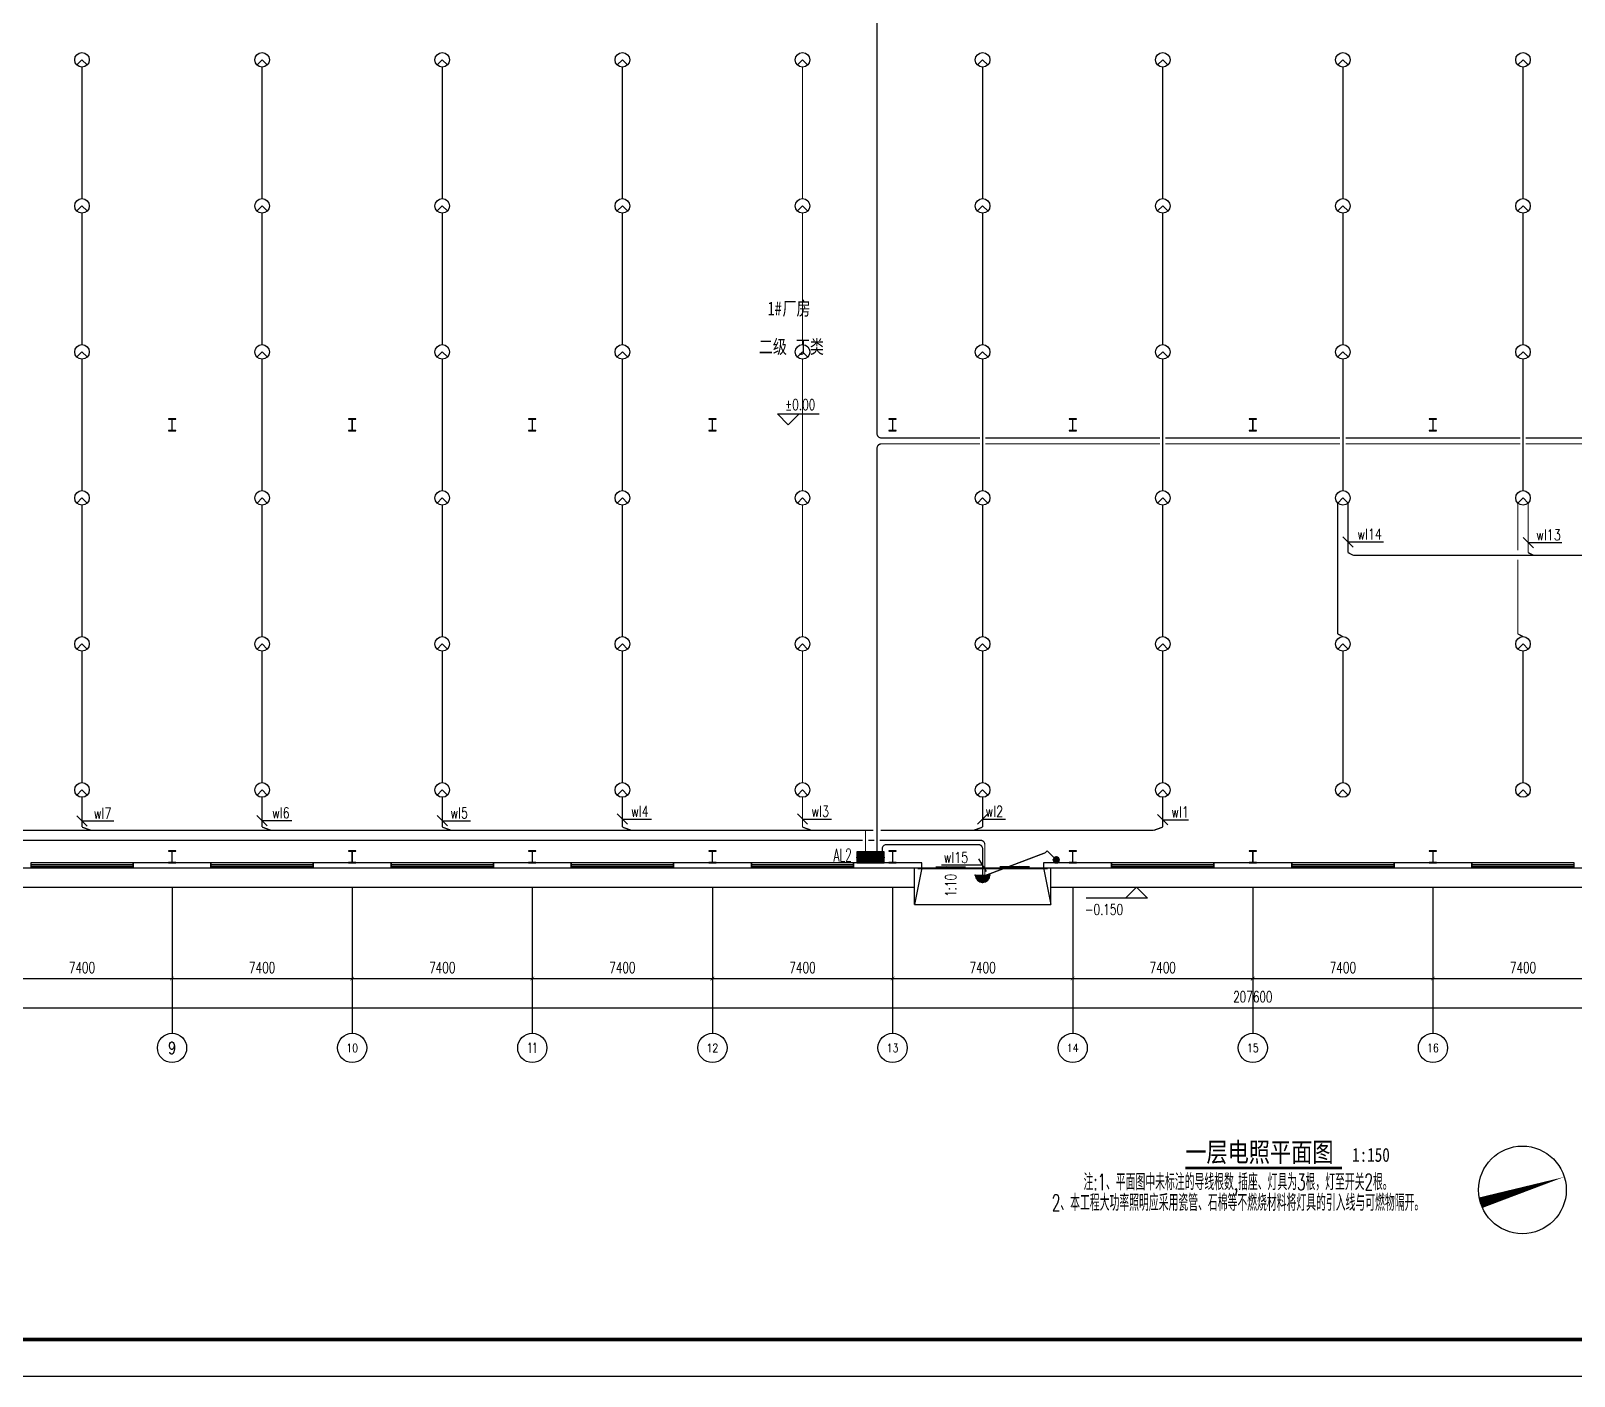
# Model space of a CAD drawing. Extents: x 1751103 to 2598738, y -609732 to 659428.
# Drawn here: x 2161248 to 2224648, y 23405 to 78683 of the extents above; entities that cross this region are included whole.
import ezdxf
from ezdxf.enums import TextEntityAlignment as Align

# ---------------------------------------------------------------- set-up
doc = ezdxf.new("R2010")
doc.units = 0
doc.header["$LTSCALE"] = 1000
doc.header["$MEASUREMENT"] = 0
doc.layers.get('0').update_dxf_attribs({"linetype": 'CONTINUOUS'})
doc.layers.get('DEFPOINTS').update_dxf_attribs({"linetype": 'CONTINUOUS'})
for name, color, linetype in [('AXIS', 3, 'CONTINUOUS'), ('AXIS_TEXT', 7, 'CONTINUOUS'), ('COLUMN', 99, 'CONTINUOUS'), ('DIM-照明', 4, 'CONTINUOUS'), ('DIM_ELEV', 3, 'CONTINUOUS'), ('DIM_SYMB', 3, 'CONTINUOUS'), ('EQUIP-照明', 3, 'CONTINUOUS'), ('EQUIP-箱柜', 3, 'CONTINUOUS'), ('GROUND', 2, 'CONTINUOUS'), ('PUB_TEXT', 7, 'CONTINUOUS'), ('PUB_TITLE', 4, 'CONTINUOUS'), ('STAIR', 2, 'CONTINUOUS'), ('TEL_SYMB', 3, 'CONTINUOUS'), ('TEL_TEXT', 7, 'CONTINUOUS'), ('WALL', 9, 'CONTINUOUS'), ('WINDOW', 99, 'CONTINUOUS'), ('WIRE-照明', 1, 'CONTINUOUS')]:
    doc.layers.add(name, color=color, linetype=linetype)
doc.styles.add('_TCH_AXIS', font='COMPLEX', dxfattribs={"bigfont": 'GBCBIG'})
doc.styles.add('_TCH_DIM', font='SIMPLEX', dxfattribs={"bigfont": 'GBCBIG'})
doc.styles.add('_TCH_LABEL', font='COMPLEX', dxfattribs={"bigfont": 'GBCBIG'})
doc.styles.add('_TEL_DIM', font='SIMPLEX', dxfattribs={"width": 0.8, "height": 3.5, "bigfont": 'HZTXT'})
doc.styles.add('COMPLEX', font='COMPLEX')
doc.styles.add('DIM_FONT', font='SIMPLEX', dxfattribs={"width": 0.7, "bigfont": 'GBCBIG'})
doc.styles.get("Standard").update_dxf_attribs({"font": 'gbenor.shx', "bigfont": 'gbcbig.shx'})
doc.styles.add('STY53', font='COMPLEX', dxfattribs={"width": 0.6, "bigfont": 'HZTXT'})
doc.styles.add('图签黑体', font='simhei.ttf', dxfattribs={"width": 0.75})
doc.styles.add('新宋体', font='', dxfattribs={"width": 0.8})
doc.styles.get('新宋体').set_extended_font_data('NSimSun')
doc.dimstyles.new('DIMN150', dxfattribs={"dimscale": 1.5, "dimtxt": 300, "dimasz": 100, "dimexe": 250, "dimexo": 300, "dimgap": 150, "dimtad": 1, "dimdec": 0, "dimzin": 0, "dimtxsty": 'DIM_FONT', "dimblk": 'ARCHTICK', "dimcen": 0.09, "dimclrt": 7, "dimazin": 3, "dimtfac": 1, "dimtdec": 0, "dimtix": 1, "dimtmove": 0, "dimatfit": 3, "dimtolj": 1, "dimtzin": 0})

# ---------------------------------------------------------------- blocks, each defined once
blk = doc.blocks.new('$WINLIB2D$00000001')
for p, q in [((-0.5, 0.5), (0.5, 0.5)), ((-0.5, 0.5), (-0.5, -0.5)), ((0.5, -0.5), (0.5, 0.5)), ((0.5, 0.167), (-0.5, 0.167)), ((0.5, -0.167), (-0.5, -0.167)), ((-0.5, -0.5), (0.5, -0.5))]:
    blk.add_line(p, q)
blk = doc.blocks.new('$DORLIB2D$00000130')
at = {"color": 0, "linetype": 'CONTINUOUS'}
for p, q in [((-0.533, 0.66), (-0.533, 0.513)), ((0, 0.66), (-0.533, 0.66)), ((0, 0.513), (0, 0.66)), ((0.533, 0.66), (0, 0.66)), ((0.533, 0.66), (0.533, 0.513)), ((0, 0.513), (-0.533, 0.513)), ((0.533, 0.513), (0, 0.513)), ((-0.385, 0.269), (-0.14, 0.269)), ((-0.385, 0.269), (-0.3, 0.214)), ((-0.3, 0.214), (-0.3, 0.269)), ((0.385, 0.269), (0.14, 0.269)), ((0.3, 0.214), (0.3, 0.269)), ((0.385, 0.269), (0.3, 0.214))]:
    blk.add_line(p, q, dxfattribs=at)
blk = doc.blocks.new('_AXISO')
blk.add_circle((0, 0), 0.5)
at = {"layer": 'AXIS_TEXT', "style": 'COMPLEX', "width": 1.041667}
blk.add_attdef('A', text='', height=0.56, dxfattribs=at).set_placement((-0.25, -0.28), (0.25, -0.28), align=Align.FIT)
blk = doc.blocks.new('_ARCHTICK')
at = {"color": 0, "linetype": 'BYBLOCK', "const_width": 0.15}
blk.add_lwpolyline([(-0.5, -0.5), (0.5, 0.5)], dxfattribs=at)
blk = doc.blocks.new('*D46')
at = {"layer": 'AXIS', "color": 0}
for p, q in [((2107648, 43042), (2107648, 38167)), ((2315248, 43042), (2315248, 38167)), ((2107648, 38542), (2315248, 38542))]:
    blk.add_line(p, q, dxfattribs=at)
at = {"layer": 'DEFPOINTS', "color": 0}
for p in [(2107648, 43492), (2315248, 43492), (2315248, 38542)]:
    blk.add_point(p, dxfattribs=at)
at = {"layer": 'AXIS', "color": 0, "xscale": 150, "yscale": 150, "zscale": 150, "rotation": 180}
blk.add_blockref('_ARCHTICK', (2107648, 38542), dxfattribs=at)
at = {"layer": 'AXIS', "color": 0, "xscale": 150, "yscale": 150, "zscale": 150}
blk.add_blockref('_ARCHTICK', (2315248, 38542), dxfattribs=at)
at = {"layer": 'AXIS', "color": 7, "insert": (2211448, 38992), "char_height": 450, "attachment_point": 5, "style": 'DIM_FONT'}
blk.add_mtext('\\A1;207600', dxfattribs=at)
blk = doc.blocks.new('*D55')
at = {"layer": 'AXIS', "color": 0}
for p, q in [((2159648, 43042), (2159648, 39367)), ((2167048, 43042), (2167048, 39367)), ((2159648, 39742), (2167048, 39742))]:
    blk.add_line(p, q, dxfattribs=at)
at = {"layer": 'DEFPOINTS', "color": 0}
for p in [(2159648, 43492), (2167048, 43492), (2167048, 39742)]:
    blk.add_point(p, dxfattribs=at)
at = {"layer": 'AXIS', "color": 0, "xscale": 150, "yscale": 150, "zscale": 150, "rotation": 180}
blk.add_blockref('_ARCHTICK', (2159648, 39742), dxfattribs=at)
at = {"layer": 'AXIS', "color": 0, "xscale": 150, "yscale": 150, "zscale": 150}
blk.add_blockref('_ARCHTICK', (2167048, 39742), dxfattribs=at)
at = {"layer": 'AXIS', "color": 7, "insert": (2163348, 40192), "char_height": 450, "attachment_point": 5, "style": 'DIM_FONT'}
blk.add_mtext('\\A1;7400', dxfattribs=at)
blk = doc.blocks.new('*D56')
at = {"layer": 'AXIS', "color": 0}
for p, q in [((2167048, 43042), (2167048, 39367)), ((2174448, 43042), (2174448, 39367)), ((2167048, 39742), (2174448, 39742))]:
    blk.add_line(p, q, dxfattribs=at)
at = {"layer": 'DEFPOINTS', "color": 0}
for p in [(2167048, 43492), (2174448, 43492), (2174448, 39742)]:
    blk.add_point(p, dxfattribs=at)
at = {"layer": 'AXIS', "color": 0, "xscale": 150, "yscale": 150, "zscale": 150, "rotation": 180}
blk.add_blockref('_ARCHTICK', (2167048, 39742), dxfattribs=at)
at = {"layer": 'AXIS', "color": 0, "xscale": 150, "yscale": 150, "zscale": 150}
blk.add_blockref('_ARCHTICK', (2174448, 39742), dxfattribs=at)
at = {"layer": 'AXIS', "color": 7, "insert": (2170748, 40192), "char_height": 450, "attachment_point": 5, "style": 'DIM_FONT'}
blk.add_mtext('\\A1;7400', dxfattribs=at)
blk = doc.blocks.new('*D57')
at = {"layer": 'AXIS', "color": 0}
for p, q in [((2174448, 43042), (2174448, 39367)), ((2181848, 43042), (2181848, 39367)), ((2174448, 39742), (2181848, 39742))]:
    blk.add_line(p, q, dxfattribs=at)
at = {"layer": 'DEFPOINTS', "color": 0}
for p in [(2174448, 43492), (2181848, 43492), (2181848, 39742)]:
    blk.add_point(p, dxfattribs=at)
at = {"layer": 'AXIS', "color": 0, "xscale": 150, "yscale": 150, "zscale": 150, "rotation": 180}
blk.add_blockref('_ARCHTICK', (2174448, 39742), dxfattribs=at)
at = {"layer": 'AXIS', "color": 0, "xscale": 150, "yscale": 150, "zscale": 150}
blk.add_blockref('_ARCHTICK', (2181848, 39742), dxfattribs=at)
at = {"layer": 'AXIS', "color": 7, "insert": (2178148, 40192), "char_height": 450, "attachment_point": 5, "style": 'DIM_FONT'}
blk.add_mtext('\\A1;7400', dxfattribs=at)
blk = doc.blocks.new('*D58')
at = {"layer": 'AXIS', "color": 0}
for p, q in [((2181848, 43042), (2181848, 39367)), ((2189248, 43042), (2189248, 39367)), ((2181848, 39742), (2189248, 39742))]:
    blk.add_line(p, q, dxfattribs=at)
at = {"layer": 'DEFPOINTS', "color": 0}
for p in [(2181848, 43492), (2189248, 43492), (2189248, 39742)]:
    blk.add_point(p, dxfattribs=at)
at = {"layer": 'AXIS', "color": 0, "xscale": 150, "yscale": 150, "zscale": 150, "rotation": 180}
blk.add_blockref('_ARCHTICK', (2181848, 39742), dxfattribs=at)
at = {"layer": 'AXIS', "color": 0, "xscale": 150, "yscale": 150, "zscale": 150}
blk.add_blockref('_ARCHTICK', (2189248, 39742), dxfattribs=at)
at = {"layer": 'AXIS', "color": 7, "insert": (2185548, 40192), "char_height": 450, "attachment_point": 5, "style": 'DIM_FONT'}
blk.add_mtext('\\A1;7400', dxfattribs=at)
blk = doc.blocks.new('*D59')
at = {"layer": 'AXIS', "color": 0}
for p, q in [((2189248, 43042), (2189248, 39367)), ((2196648, 43042), (2196648, 39367)), ((2189248, 39742), (2196648, 39742))]:
    blk.add_line(p, q, dxfattribs=at)
at = {"layer": 'DEFPOINTS', "color": 0}
for p in [(2189248, 43492), (2196648, 43492), (2196648, 39742)]:
    blk.add_point(p, dxfattribs=at)
at = {"layer": 'AXIS', "color": 0, "xscale": 150, "yscale": 150, "zscale": 150, "rotation": 180}
blk.add_blockref('_ARCHTICK', (2189248, 39742), dxfattribs=at)
at = {"layer": 'AXIS', "color": 0, "xscale": 150, "yscale": 150, "zscale": 150}
blk.add_blockref('_ARCHTICK', (2196648, 39742), dxfattribs=at)
at = {"layer": 'AXIS', "color": 7, "insert": (2192948, 40192), "char_height": 450, "attachment_point": 5, "style": 'DIM_FONT'}
blk.add_mtext('\\A1;7400', dxfattribs=at)
blk = doc.blocks.new('*D60')
at = {"layer": 'AXIS', "color": 0}
for p, q in [((2196648, 43042), (2196648, 39367)), ((2204048, 43042), (2204048, 39367)), ((2196648, 39742), (2204048, 39742))]:
    blk.add_line(p, q, dxfattribs=at)
at = {"layer": 'DEFPOINTS', "color": 0}
for p in [(2196648, 43492), (2204048, 43492), (2204048, 39742)]:
    blk.add_point(p, dxfattribs=at)
at = {"layer": 'AXIS', "color": 0, "xscale": 150, "yscale": 150, "zscale": 150, "rotation": 180}
blk.add_blockref('_ARCHTICK', (2196648, 39742), dxfattribs=at)
at = {"layer": 'AXIS', "color": 0, "xscale": 150, "yscale": 150, "zscale": 150}
blk.add_blockref('_ARCHTICK', (2204048, 39742), dxfattribs=at)
at = {"layer": 'AXIS', "color": 7, "insert": (2200348, 40192), "char_height": 450, "attachment_point": 5, "style": 'DIM_FONT'}
blk.add_mtext('\\A1;7400', dxfattribs=at)
blk = doc.blocks.new('*D61')
at = {"layer": 'AXIS', "color": 0}
for p, q in [((2204048, 43042), (2204048, 39367)), ((2211448, 43042), (2211448, 39367)), ((2204048, 39742), (2211448, 39742))]:
    blk.add_line(p, q, dxfattribs=at)
at = {"layer": 'DEFPOINTS', "color": 0}
for p in [(2204048, 43492), (2211448, 43492), (2211448, 39742)]:
    blk.add_point(p, dxfattribs=at)
at = {"layer": 'AXIS', "color": 0, "xscale": 150, "yscale": 150, "zscale": 150, "rotation": 180}
blk.add_blockref('_ARCHTICK', (2204048, 39742), dxfattribs=at)
at = {"layer": 'AXIS', "color": 0, "xscale": 150, "yscale": 150, "zscale": 150}
blk.add_blockref('_ARCHTICK', (2211448, 39742), dxfattribs=at)
at = {"layer": 'AXIS', "color": 7, "insert": (2207748, 40192), "char_height": 450, "attachment_point": 5, "style": 'DIM_FONT'}
blk.add_mtext('\\A1;7400', dxfattribs=at)
blk = doc.blocks.new('*D62')
at = {"layer": 'AXIS', "color": 0}
for p, q in [((2211448, 43042), (2211448, 39367)), ((2218848, 43042), (2218848, 39367)), ((2211448, 39742), (2218848, 39742))]:
    blk.add_line(p, q, dxfattribs=at)
at = {"layer": 'DEFPOINTS', "color": 0}
for p in [(2211448, 43492), (2218848, 43492), (2218848, 39742)]:
    blk.add_point(p, dxfattribs=at)
at = {"layer": 'AXIS', "color": 0, "xscale": 150, "yscale": 150, "zscale": 150, "rotation": 180}
blk.add_blockref('_ARCHTICK', (2211448, 39742), dxfattribs=at)
at = {"layer": 'AXIS', "color": 0, "xscale": 150, "yscale": 150, "zscale": 150}
blk.add_blockref('_ARCHTICK', (2218848, 39742), dxfattribs=at)
at = {"layer": 'AXIS', "color": 7, "insert": (2215148, 40192), "char_height": 450, "attachment_point": 5, "style": 'DIM_FONT'}
blk.add_mtext('\\A1;7400', dxfattribs=at)
blk = doc.blocks.new('*D63')
at = {"layer": 'AXIS', "color": 0}
for p, q in [((2218848, 43042), (2218848, 39367)), ((2226248, 43042), (2226248, 39367)), ((2218848, 39742), (2226248, 39742))]:
    blk.add_line(p, q, dxfattribs=at)
at = {"layer": 'DEFPOINTS', "color": 0}
for p in [(2218848, 43492), (2226248, 43492), (2226248, 39742)]:
    blk.add_point(p, dxfattribs=at)
at = {"layer": 'AXIS', "color": 0, "xscale": 150, "yscale": 150, "zscale": 150, "rotation": 180}
blk.add_blockref('_ARCHTICK', (2218848, 39742), dxfattribs=at)
at = {"layer": 'AXIS', "color": 0, "xscale": 150, "yscale": 150, "zscale": 150}
blk.add_blockref('_ARCHTICK', (2226248, 39742), dxfattribs=at)
at = {"layer": 'AXIS', "color": 7, "insert": (2222548, 40192), "char_height": 450, "attachment_point": 5, "style": 'DIM_FONT'}
blk.add_mtext('\\A1;7400', dxfattribs=at)
blk = doc.blocks.new('$EQUIP$00001176')
for q in [(-0.35, -0.35), (0.35, -0.35)]:
    blk.add_line((0, 0), q)
blk.add_circle((0, 0), 0.5)
at = {"style": '_TCH_LABEL', "flags": 9}
blk.add_attdef('A', (0, 0), '', height=0.00002, dxfattribs=at)
blk = doc.blocks.new('*X22')
at = {"color": 0}
for p, q in [((-250, 33), (-83, 200)), ((-250, 68), (-118, 200)), ((-250, 104), (-154, 200)), ((-250, 139), (-189, 200)), ((-250, 174), (-224, 200)), ((-247, 0), (-47, 200)), ((-212, 0), (-12, 200)), ((-177, 0), (23, 200)), ((-141, 0), (59, 200)), ((-106, 0), (94, 200)), ((-71, 0), (129, 200)), ((-35, 0), (165, 200)), ((0, 0), (200, 200)), ((35, 0), (235, 200)), ((71, 0), (250, 179)), ((106, 0), (250, 144)), ((141, 0), (250, 109)), ((177, 0), (250, 73)), ((212, 0), (250, 38)), ((247, 0), (250, 3))]:
    blk.add_line(p, q, dxfattribs=at)
blk = doc.blocks.new('$EQUIP$00001421')
for p, q in [((0.75, 0.6), (-0.75, 0.6)), ((-0.75, 0.6), (-0.75, 0)), ((-0.75, 0), (0.75, 0)), ((0.75, 0), (0.75, 0.6))]:
    blk.add_line(p, q)
at = {"const_width": 0.6}
blk.add_lwpolyline([(-0.75, 0.3), (0.75, 0.3)], dxfattribs=at)
for p in [(-0.75, 0.3), (0, 0.6), (0, 0), (0.75, 0.3)]:
    blk.add_point(p)
at = {"xscale": 0.00300000000061118, "yscale": 0.00300000000061118, "zscale": 0.003}
blk.add_blockref('*X22', (0, 0), dxfattribs=at)
at = {"style": '_TCH_LABEL', "flags": 9}
blk.add_attdef('A', (0, 0), '', height=0.00002, dxfattribs=at)
blk = doc.blocks.new('$EQUIP$00001168')
blk.add_line((-0.5, 0), (0.5, 0))
blk.add_arc((0, 0), 0.5, 180, 0)
for p in [(-0.5, 0), (0, 0), (0.5, 0), (0, -0.5)]:
    blk.add_point(p)
for points in [[(0.43, -0.25), (-0.43, -0.25), (0.5, 0), (-0.5, 0)], [(0.25, -0.43), (-0.25, -0.43), (0.43, -0.25), (-0.43, -0.25)], [(0, -0.5), (0, -0.5), (0.25, -0.43), (-0.25, -0.43)]]:
    blk.add_solid(points)
at = {"flags": 9}
blk.add_attdef('A', (0, 0), '', height=0.00002, dxfattribs=at)
blk = doc.blocks.new('$EQUIP$00001962')
for p, q in [((0.15, 0.36), (0.63, 0.83)), ((0.63, 0.83), (0.77, 0.69))]:
    blk.add_line(p, q)
blk.add_circle((0, 0.21), 0.208)
for p in [(-0.21, 0.21), (0, 0.42), (0, 0), (0.21, 0.21)]:
    blk.add_point(p)
for points in [[(-0.18, 0.31), (0.18, 0.31), (-0.21, 0.21), (0.21, 0.21)], [(-0.18, 0.1), (0.18, 0.1), (-0.21, 0.21), (0.21, 0.21)], [(-0.1, 0.39), (0.1, 0.39), (-0.18, 0.31), (0.18, 0.31)], [(-0.1, 0.03), (0.1, 0.03), (-0.18, 0.1), (0.18, 0.1)], [(0, 0.42), (0, 0.42), (-0.1, 0.39), (0.1, 0.39)], [(0, 0), (0, 0), (-0.1, 0.03), (0.1, 0.03)]]:
    blk.add_solid(points)
blk = doc.blocks.new('W2')
at = {"layer": 'AXIS', "color": 8}
for p, q in [((2167047.9, 43491.5), (2167047.9, 37491.5)), ((2174447.9, 43491.5), (2174447.9, 37491.5)), ((2181847.9, 43491.5), (2181847.9, 37491.5)), ((2189247.9, 43491.5), (2189247.9, 37491.5)), ((2196647.9, 43491.5), (2196647.9, 37491.5)), ((2204047.9, 43491.5), (2204047.9, 37491.5)), ((2211447.9, 43491.5), (2211447.9, 37491.5)), ((2218847.9, 43491.5), (2218847.9, 37491.5))]:
    blk.add_line(p, q, dxfattribs=at)
at = {"layer": 'COLUMN', "color": 8}
for p, q in [((2167197.9, 62741.5), (2166897.9, 62741.5)), ((2166897.9, 62741.5), (2166897.9, 62723.5)), ((2166897.9, 62723.5), (2167037.9, 62723.5)), ((2167037.9, 62259.5), (2166897.9, 62259.5)), ((2166897.9, 62259.5), (2166897.9, 62241.5)), ((2166897.9, 62241.5), (2167197.9, 62241.5)), ((2167037.9, 62723.5), (2167042.9, 62718.5)), ((2167042.9, 62264.5), (2167037.9, 62259.5)), ((2167042.9, 62718.5), (2167042.9, 62264.5)), ((2167052.9, 62718.5), (2167057.9, 62723.5)), ((2167052.9, 62264.5), (2167052.9, 62718.5)), ((2167057.9, 62259.5), (2167052.9, 62264.5)), ((2167057.9, 62723.5), (2167197.9, 62723.5)), ((2167197.9, 62259.5), (2167057.9, 62259.5)), ((2167197.9, 62723.5), (2167197.9, 62741.5)), ((2167197.9, 62241.5), (2167197.9, 62259.5)), ((2174597.9, 62741.5), (2174297.9, 62741.5)), ((2174297.9, 62741.5), (2174297.9, 62723.5)), ((2174297.9, 62723.5), (2174437.9, 62723.5)), ((2174437.9, 62259.5), (2174297.9, 62259.5)), ((2174297.9, 62259.5), (2174297.9, 62241.5)), ((2174297.9, 62241.5), (2174597.9, 62241.5)), ((2174437.9, 62723.5), (2174442.9, 62718.5)), ((2174442.9, 62264.5), (2174437.9, 62259.5)), ((2174442.9, 62718.5), (2174442.9, 62264.5)), ((2174452.9, 62718.5), (2174457.9, 62723.5)), ((2174452.9, 62264.5), (2174452.9, 62718.5)), ((2174457.9, 62259.5), (2174452.9, 62264.5)), ((2174457.9, 62723.5), (2174597.9, 62723.5)), ((2174597.9, 62259.5), (2174457.9, 62259.5)), ((2174597.9, 62723.5), (2174597.9, 62741.5)), ((2174597.9, 62241.5), (2174597.9, 62259.5)), ((2181997.9, 62741.5), (2181697.9, 62741.5)), ((2181697.9, 62741.5), (2181697.9, 62723.5)), ((2181697.9, 62723.5), (2181837.9, 62723.5)), ((2181837.9, 62259.5), (2181697.9, 62259.5)), ((2181697.9, 62259.5), (2181697.9, 62241.5)), ((2181697.9, 62241.5), (2181997.9, 62241.5)), ((2181837.9, 62723.5), (2181842.9, 62718.5)), ((2181842.9, 62264.5), (2181837.9, 62259.5)), ((2181842.9, 62718.5), (2181842.9, 62264.5)), ((2181852.9, 62718.5), (2181857.9, 62723.5)), ((2181852.9, 62264.5), (2181852.9, 62718.5)), ((2181857.9, 62259.5), (2181852.9, 62264.5)), ((2181857.9, 62723.5), (2181997.9, 62723.5)), ((2181997.9, 62259.5), (2181857.9, 62259.5)), ((2181997.9, 62723.5), (2181997.9, 62741.5)), ((2181997.9, 62241.5), (2181997.9, 62259.5)), ((2189397.9, 62741.5), (2189097.9, 62741.5)), ((2189097.9, 62741.5), (2189097.9, 62723.5)), ((2189097.9, 62723.5), (2189237.9, 62723.5)), ((2189237.9, 62259.5), (2189097.9, 62259.5)), ((2189097.9, 62259.5), (2189097.9, 62241.5)), ((2189097.9, 62241.5), (2189397.9, 62241.5)), ((2189237.9, 62723.5), (2189242.9, 62718.5)), ((2189242.9, 62264.5), (2189237.9, 62259.5)), ((2189242.9, 62718.5), (2189242.9, 62264.5)), ((2189252.9, 62718.5), (2189257.9, 62723.5)), ((2189252.9, 62264.5), (2189252.9, 62718.5)), ((2189257.9, 62259.5), (2189252.9, 62264.5)), ((2189257.9, 62723.5), (2189397.9, 62723.5)), ((2189397.9, 62259.5), (2189257.9, 62259.5)), ((2189397.9, 62723.5), (2189397.9, 62741.5)), ((2189397.9, 62241.5), (2189397.9, 62259.5)), ((2196797.9, 62741.5), (2196497.9, 62741.5)), ((2196497.9, 62741.5), (2196497.9, 62723.5)), ((2196497.9, 62723.5), (2196637.9, 62723.5)), ((2196637.9, 62259.5), (2196497.9, 62259.5)), ((2196497.9, 62259.5), (2196497.9, 62241.5)), ((2196497.9, 62241.5), (2196797.9, 62241.5)), ((2196637.9, 62723.5), (2196642.9, 62718.5)), ((2196642.9, 62264.5), (2196637.9, 62259.5)), ((2196642.9, 62718.5), (2196642.9, 62264.5)), ((2196652.9, 62718.5), (2196657.9, 62723.5)), ((2196652.9, 62264.5), (2196652.9, 62718.5)), ((2196657.9, 62259.5), (2196652.9, 62264.5)), ((2196657.9, 62723.5), (2196797.9, 62723.5)), ((2196797.9, 62259.5), (2196657.9, 62259.5)), ((2196797.9, 62723.5), (2196797.9, 62741.5)), ((2196797.9, 62241.5), (2196797.9, 62259.5)), ((2204197.9, 62741.5), (2203897.9, 62741.5)), ((2203897.9, 62741.5), (2203897.9, 62723.5)), ((2203897.9, 62723.5), (2204037.9, 62723.5)), ((2204037.9, 62259.5), (2203897.9, 62259.5)), ((2203897.9, 62259.5), (2203897.9, 62241.5)), ((2203897.9, 62241.5), (2204197.9, 62241.5)), ((2204037.9, 62723.5), (2204042.9, 62718.5)), ((2204042.9, 62264.5), (2204037.9, 62259.5)), ((2204042.9, 62718.5), (2204042.9, 62264.5)), ((2204052.9, 62718.5), (2204057.9, 62723.5)), ((2204052.9, 62264.5), (2204052.9, 62718.5)), ((2204057.9, 62259.5), (2204052.9, 62264.5)), ((2204057.9, 62723.5), (2204197.9, 62723.5)), ((2204197.9, 62259.5), (2204057.9, 62259.5)), ((2204197.9, 62723.5), (2204197.9, 62741.5)), ((2204197.9, 62241.5), (2204197.9, 62259.5)), ((2211597.9, 62741.5), (2211297.9, 62741.5)), ((2211297.9, 62741.5), (2211297.9, 62723.5)), ((2211297.9, 62723.5), (2211437.9, 62723.5)), ((2211437.9, 62259.5), (2211297.9, 62259.5)), ((2211297.9, 62259.5), (2211297.9, 62241.5)), ((2211297.9, 62241.5), (2211597.9, 62241.5)), ((2211437.9, 62723.5), (2211442.9, 62718.5)), ((2211442.9, 62264.5), (2211437.9, 62259.5)), ((2211442.9, 62718.5), (2211442.9, 62264.5)), ((2211452.9, 62718.5), (2211457.9, 62723.5)), ((2211452.9, 62264.5), (2211452.9, 62718.5)), ((2211457.9, 62259.5), (2211452.9, 62264.5)), ((2211457.9, 62723.5), (2211597.9, 62723.5)), ((2211597.9, 62259.5), (2211457.9, 62259.5)), ((2211597.9, 62723.5), (2211597.9, 62741.5)), ((2211597.9, 62241.5), (2211597.9, 62259.5)), ((2218997.9, 62741.5), (2218697.9, 62741.5)), ((2218697.9, 62741.5), (2218697.9, 62723.5)), ((2218697.9, 62723.5), (2218837.9, 62723.5)), ((2218837.9, 62259.5), (2218697.9, 62259.5)), ((2218697.9, 62259.5), (2218697.9, 62241.5)), ((2218697.9, 62241.5), (2218997.9, 62241.5)), ((2218837.9, 62723.5), (2218842.9, 62718.5)), ((2218842.9, 62264.5), (2218837.9, 62259.5)), ((2218842.9, 62718.5), (2218842.9, 62264.5)), ((2218852.9, 62718.5), (2218857.9, 62723.5)), ((2218852.9, 62264.5), (2218852.9, 62718.5)), ((2218857.9, 62259.5), (2218852.9, 62264.5)), ((2218857.9, 62723.5), (2218997.9, 62723.5)), ((2218997.9, 62259.5), (2218857.9, 62259.5)), ((2218997.9, 62723.5), (2218997.9, 62741.5)), ((2218997.9, 62241.5), (2218997.9, 62259.5)), ((2167197.9, 44991.5), (2166897.9, 44991.5)), ((2166897.9, 44991.5), (2166897.9, 44973.5)), ((2166897.9, 44973.5), (2167037.9, 44973.5)), ((2167037.9, 44509.5), (2166897.9, 44509.5)), ((2166897.9, 44509.5), (2166897.9, 44491.5)), ((2166897.9, 44491.5), (2167197.9, 44491.5)), ((2167037.9, 44973.5), (2167042.9, 44968.5)), ((2167042.9, 44514.5), (2167037.9, 44509.5)), ((2167042.9, 44968.5), (2167042.9, 44514.5)), ((2167052.9, 44968.5), (2167057.9, 44973.5)), ((2167052.9, 44514.5), (2167052.9, 44968.5)), ((2167057.9, 44509.5), (2167052.9, 44514.5)), ((2167057.9, 44973.5), (2167197.9, 44973.5)), ((2167197.9, 44509.5), (2167057.9, 44509.5)), ((2167197.9, 44973.5), (2167197.9, 44991.5)), ((2167197.9, 44491.5), (2167197.9, 44509.5)), ((2174597.9, 44991.5), (2174297.9, 44991.5)), ((2174297.9, 44991.5), (2174297.9, 44973.5)), ((2174297.9, 44973.5), (2174437.9, 44973.5)), ((2174437.9, 44509.5), (2174297.9, 44509.5)), ((2174297.9, 44509.5), (2174297.9, 44491.5)), ((2174297.9, 44491.5), (2174597.9, 44491.5)), ((2174437.9, 44973.5), (2174442.9, 44968.5)), ((2174442.9, 44514.5), (2174437.9, 44509.5)), ((2174442.9, 44968.5), (2174442.9, 44514.5)), ((2174452.9, 44968.5), (2174457.9, 44973.5)), ((2174452.9, 44514.5), (2174452.9, 44968.5)), ((2174457.9, 44509.5), (2174452.9, 44514.5)), ((2174457.9, 44973.5), (2174597.9, 44973.5)), ((2174597.9, 44509.5), (2174457.9, 44509.5)), ((2174597.9, 44973.5), (2174597.9, 44991.5)), ((2174597.9, 44491.5), (2174597.9, 44509.5)), ((2181997.9, 44991.5), (2181697.9, 44991.5)), ((2181697.9, 44991.5), (2181697.9, 44973.5)), ((2181697.9, 44973.5), (2181837.9, 44973.5)), ((2181837.9, 44509.5), (2181697.9, 44509.5)), ((2181697.9, 44509.5), (2181697.9, 44491.5)), ((2181697.9, 44491.5), (2181997.9, 44491.5)), ((2181837.9, 44973.5), (2181842.9, 44968.5)), ((2181842.9, 44514.5), (2181837.9, 44509.5)), ((2181842.9, 44968.5), (2181842.9, 44514.5)), ((2181852.9, 44968.5), (2181857.9, 44973.5)), ((2181852.9, 44514.5), (2181852.9, 44968.5)), ((2181857.9, 44509.5), (2181852.9, 44514.5)), ((2181857.9, 44973.5), (2181997.9, 44973.5)), ((2181997.9, 44509.5), (2181857.9, 44509.5)), ((2181997.9, 44973.5), (2181997.9, 44991.5)), ((2181997.9, 44491.5), (2181997.9, 44509.5)), ((2189397.9, 44991.5), (2189097.9, 44991.5)), ((2189097.9, 44991.5), (2189097.9, 44973.5)), ((2189097.9, 44973.5), (2189237.9, 44973.5)), ((2189237.9, 44509.5), (2189097.9, 44509.5)), ((2189097.9, 44509.5), (2189097.9, 44491.5)), ((2189097.9, 44491.5), (2189397.9, 44491.5)), ((2189237.9, 44973.5), (2189242.9, 44968.5)), ((2189242.9, 44514.5), (2189237.9, 44509.5)), ((2189242.9, 44968.5), (2189242.9, 44514.5)), ((2189252.9, 44968.5), (2189257.9, 44973.5)), ((2189252.9, 44514.5), (2189252.9, 44968.5)), ((2189257.9, 44509.5), (2189252.9, 44514.5)), ((2189257.9, 44973.5), (2189397.9, 44973.5)), ((2189397.9, 44509.5), (2189257.9, 44509.5)), ((2189397.9, 44973.5), (2189397.9, 44991.5)), ((2189397.9, 44491.5), (2189397.9, 44509.5)), ((2196797.9, 44991.5), (2196497.9, 44991.5)), ((2196497.9, 44991.5), (2196497.9, 44973.5)), ((2196497.9, 44973.5), (2196637.9, 44973.5)), ((2196637.9, 44509.5), (2196497.9, 44509.5)), ((2196497.9, 44509.5), (2196497.9, 44491.5)), ((2196497.9, 44491.5), (2196797.9, 44491.5)), ((2196637.9, 44973.5), (2196642.9, 44968.5)), ((2196642.9, 44514.5), (2196637.9, 44509.5)), ((2196642.9, 44968.5), (2196642.9, 44514.5)), ((2196652.9, 44968.5), (2196657.9, 44973.5)), ((2196652.9, 44514.5), (2196652.9, 44968.5)), ((2196657.9, 44509.5), (2196652.9, 44514.5)), ((2196657.9, 44973.5), (2196797.9, 44973.5)), ((2196797.9, 44509.5), (2196657.9, 44509.5)), ((2196797.9, 44973.5), (2196797.9, 44991.5)), ((2196797.9, 44491.5), (2196797.9, 44509.5)), ((2204197.9, 44991.5), (2203897.9, 44991.5)), ((2203897.9, 44991.5), (2203897.9, 44973.5)), ((2203897.9, 44973.5), (2204037.9, 44973.5)), ((2204037.9, 44509.5), (2203897.9, 44509.5)), ((2203897.9, 44509.5), (2203897.9, 44491.5)), ((2203897.9, 44491.5), (2204197.9, 44491.5)), ((2204037.9, 44973.5), (2204042.9, 44968.5)), ((2204042.9, 44514.5), (2204037.9, 44509.5)), ((2204042.9, 44968.5), (2204042.9, 44514.5)), ((2204052.9, 44968.5), (2204057.9, 44973.5)), ((2204052.9, 44514.5), (2204052.9, 44968.5)), ((2204057.9, 44509.5), (2204052.9, 44514.5)), ((2204057.9, 44973.5), (2204197.9, 44973.5)), ((2204197.9, 44509.5), (2204057.9, 44509.5)), ((2204197.9, 44973.5), (2204197.9, 44991.5)), ((2204197.9, 44491.5), (2204197.9, 44509.5)), ((2211597.9, 44991.5), (2211297.9, 44991.5)), ((2211297.9, 44991.5), (2211297.9, 44973.5)), ((2211297.9, 44973.5), (2211437.9, 44973.5)), ((2211437.9, 44509.5), (2211297.9, 44509.5)), ((2211297.9, 44509.5), (2211297.9, 44491.5)), ((2211297.9, 44491.5), (2211597.9, 44491.5)), ((2211437.9, 44973.5), (2211442.9, 44968.5)), ((2211442.9, 44514.5), (2211437.9, 44509.5)), ((2211442.9, 44968.5), (2211442.9, 44514.5)), ((2211452.9, 44968.5), (2211457.9, 44973.5)), ((2211452.9, 44514.5), (2211452.9, 44968.5)), ((2211457.9, 44509.5), (2211452.9, 44514.5)), ((2211457.9, 44973.5), (2211597.9, 44973.5)), ((2211597.9, 44509.5), (2211457.9, 44509.5)), ((2211597.9, 44973.5), (2211597.9, 44991.5)), ((2211597.9, 44491.5), (2211597.9, 44509.5)), ((2218997.9, 44991.5), (2218697.9, 44991.5)), ((2218697.9, 44991.5), (2218697.9, 44973.5)), ((2218697.9, 44973.5), (2218837.9, 44973.5)), ((2218837.9, 44509.5), (2218697.9, 44509.5)), ((2218697.9, 44509.5), (2218697.9, 44491.5)), ((2218697.9, 44491.5), (2218997.9, 44491.5)), ((2218837.9, 44973.5), (2218842.9, 44968.5)), ((2218842.9, 44514.5), (2218837.9, 44509.5)), ((2218842.9, 44968.5), (2218842.9, 44514.5)), ((2218852.9, 44968.5), (2218857.9, 44973.5)), ((2218852.9, 44514.5), (2218852.9, 44968.5)), ((2218857.9, 44509.5), (2218852.9, 44514.5)), ((2218857.9, 44973.5), (2218997.9, 44973.5)), ((2218997.9, 44509.5), (2218857.9, 44509.5)), ((2218997.9, 44973.5), (2218997.9, 44991.5)), ((2218997.9, 44491.5), (2218997.9, 44509.5))]:
    blk.add_line(p, q, dxfattribs=at)
at = {"layer": 'DIM_ELEV', "color": 8}
for p, q in [((2192365.7, 62491.5), (2191915.7, 62941.5)), ((2191915.7, 62941.5), (2193625.8, 62941.5)), ((2192365.7, 62491.5), (2192815.7, 62941.5)), ((2206665.3, 43491.5), (2206215.3, 43041.5)), ((2206665.3, 43491.5), (2207115.3, 43041.5)), ((2207115.3, 43041.5), (2204595.3, 43041.5))]:
    blk.add_line(p, q, dxfattribs=at)
at = {"layer": 'DIM_SYMB', "color": 8}
blk.add_lwpolyline([(2199419.3, 44041, 0, 0, 0), (2199419.3, 43517.5, 120, 0, 0), (2199419.3, 43067.5, 0, 0, 0)], format="xyseb", dxfattribs=at)
at = {"layer": 'GROUND', "color": 8}
for p, q in [((2121747.9, 44291.5), (2197547.9, 44291.5)), ((2203147.9, 44291.5), (2315247.9, 44291.5)), ((2121747.9, 43491.5), (2197547.9, 43491.5)), ((2203147.9, 43491.5), (2316047.9, 43491.5))]:
    blk.add_line(p, q, dxfattribs=at)
at = {"layer": 'STAIR', "color": 8}
for p, q in [((2197547.9, 42791.5), (2197547.9, 44291.5)), ((2197547.9, 44291.5), (2203147.9, 44291.5)), ((2197847.9, 44291.5), (2197547.9, 42791.5)), ((2202847.9, 44291.5), (2203147.9, 42791.5)), ((2203147.9, 42791.5), (2203147.9, 44291.5)), ((2197547.9, 42791.5), (2203147.9, 42791.5))]:
    blk.add_line(p, q, dxfattribs=at)
at = {"layer": 'WALL', "color": 8}
for p, q in [((2166897.9, 44491.5), (2165447.9, 44491.5)), ((2165447.9, 44491.5), (2165447.9, 44291.5)), ((2168647.9, 44491.5), (2167197.9, 44491.5)), ((2168647.9, 44291.5), (2168647.9, 44491.5)), ((2174297.9, 44491.5), (2172847.9, 44491.5)), ((2172847.9, 44491.5), (2172847.9, 44291.5)), ((2176047.9, 44491.5), (2174597.9, 44491.5)), ((2176047.9, 44291.5), (2176047.9, 44491.5)), ((2181697.9, 44491.5), (2180247.9, 44491.5)), ((2180247.9, 44491.5), (2180247.9, 44291.5)), ((2183447.9, 44491.5), (2181997.9, 44491.5)), ((2183447.9, 44291.5), (2183447.9, 44491.5)), ((2189097.9, 44491.5), (2187647.9, 44491.5)), ((2187647.9, 44491.5), (2187647.9, 44291.5)), ((2190847.9, 44491.5), (2189397.9, 44491.5)), ((2190847.9, 44291.5), (2190847.9, 44491.5)), ((2196497.9, 44491.5), (2195047.9, 44491.5)), ((2195047.9, 44491.5), (2195047.9, 44291.5)), ((2197847.9, 44491.5), (2196797.9, 44491.5)), ((2197847.9, 44291.5), (2197847.9, 44491.5)), ((2203897.9, 44491.5), (2202847.9, 44491.5)), ((2202847.9, 44491.5), (2202847.9, 44291.5)), ((2205647.9, 44491.5), (2204197.9, 44491.5)), ((2205647.9, 44291.5), (2205647.9, 44491.5)), ((2211297.9, 44491.5), (2209847.9, 44491.5)), ((2209847.9, 44491.5), (2209847.9, 44291.5)), ((2213047.9, 44491.5), (2211597.9, 44491.5)), ((2213047.9, 44291.5), (2213047.9, 44491.5)), ((2218697.9, 44491.5), (2217247.9, 44491.5)), ((2217247.9, 44491.5), (2217247.9, 44291.5)), ((2220447.9, 44491.5), (2218997.9, 44491.5)), ((2220447.9, 44291.5), (2220447.9, 44491.5)), ((2165447.9, 44291.5), (2167047.9, 44291.5)), ((2167047.9, 44291.5), (2168647.9, 44291.5)), ((2172847.9, 44291.5), (2174447.9, 44291.5)), ((2174447.9, 44291.5), (2176047.9, 44291.5)), ((2180247.9, 44291.5), (2181847.9, 44291.5)), ((2181847.9, 44291.5), (2183447.9, 44291.5)), ((2187647.9, 44291.5), (2189247.9, 44291.5)), ((2189247.9, 44291.5), (2190847.9, 44291.5)), ((2195047.9, 44291.5), (2196647.9, 44291.5)), ((2196647.9, 44291.5), (2197847.9, 44291.5)), ((2202847.9, 44291.5), (2204047.9, 44291.5)), ((2204047.9, 44291.5), (2205647.9, 44291.5)), ((2209847.9, 44291.5), (2211447.9, 44291.5)), ((2211447.9, 44291.5), (2213047.9, 44291.5)), ((2217247.9, 44291.5), (2218847.9, 44291.5)), ((2218847.9, 44291.5), (2220447.9, 44291.5))]:
    blk.add_line(p, q, dxfattribs=at)
at = {"layer": 'AXIS', "color": 8}
ref = blk.add_blockref('_AXISO', (2167047.9, 36891.5), dxfattribs=dict(at, xscale=1200, yscale=1200, zscale=1200))
ref.add_attrib('A', '9', dxfattribs={"layer": 'AXIS_TEXT', "color": 8, "height": 506.1, "style": '_TCH_AXIS', "width": 0.928571}).set_placement((2166891.2, 36638.5), (2167204.5, 36638.5), align=Align.FIT)
ref = blk.add_blockref('_AXISO', (2174447.9, 36891.5), dxfattribs=dict(at, xscale=1200, yscale=1200, zscale=1200))
ref.add_attrib('A', '10', dxfattribs={"layer": 'AXIS_TEXT', "color": 8, "height": 340.8, "style": '_TCH_AXIS', "width": 1.034483}).set_placement((2174204.4, 36721.1), (2174691.3, 36721.1), align=Align.FIT)
ref = blk.add_blockref('_AXISO', (2181847.9, 36891.5), dxfattribs=dict(at, xscale=1200, yscale=1200, zscale=1200))
ref.add_attrib('A', '11', dxfattribs={"layer": 'AXIS_TEXT', "color": 8, "height": 415.09, "style": '_TCH_AXIS', "width": 0.875}).set_placement((2181640.3, 36684), (2182055.4, 36684), align=Align.FIT)
ref = blk.add_blockref('_AXISO', (2189247.9, 36891.5), dxfattribs=dict(at, xscale=1200, yscale=1200, zscale=1200))
ref.add_attrib('A', '12', dxfattribs={"layer": 'AXIS_TEXT', "color": 8, "height": 340.8, "style": '_TCH_AXIS', "width": 1.034483}).set_placement((2189004.4, 36721.1), (2189491.3, 36721.1), align=Align.FIT)
ref = blk.add_blockref('_AXISO', (2196647.9, 36891.5), dxfattribs=dict(at, xscale=1200, yscale=1200, zscale=1200))
ref.add_attrib('A', '13', dxfattribs={"layer": 'AXIS_TEXT', "color": 8, "height": 340.8, "style": '_TCH_AXIS', "width": 1.034483}).set_placement((2196404.4, 36721.1), (2196891.3, 36721.1), align=Align.FIT)
ref = blk.add_blockref('_AXISO', (2204047.9, 36891.5), dxfattribs=dict(at, xscale=1200, yscale=1200, zscale=1200))
ref.add_attrib('A', '14', dxfattribs={"layer": 'AXIS_TEXT', "color": 8, "height": 333.98, "style": '_TCH_AXIS'}).set_placement((2203801.4, 36724.5), (2204294.4, 36724.5), align=Align.FIT)
ref = blk.add_blockref('_AXISO', (2211447.9, 36891.5), dxfattribs=dict(at, xscale=1200, yscale=1200, zscale=1200))
ref.add_attrib('A', '15', dxfattribs={"layer": 'AXIS_TEXT', "color": 8, "height": 340.8, "style": '_TCH_AXIS', "width": 1.034483}).set_placement((2211204.4, 36721.1), (2211691.3, 36721.1), align=Align.FIT)
ref = blk.add_blockref('_AXISO', (2218847.9, 36891.5), dxfattribs=dict(at, xscale=1200, yscale=1200, zscale=1200))
ref.add_attrib('A', '16', dxfattribs={"layer": 'AXIS_TEXT', "color": 8, "height": 347.88, "style": '_TCH_AXIS'}).set_placement((2218607.7, 36717.6), (2219088.1, 36717.6), align=Align.FIT)
at = {"layer": 'WINDOW', "color": 8, "yscale": 200, "rotation": 180}
for name, p, xscale, zscale in [('$WINLIB2D$00000001', (2163347.9, 44391.5), 4200, 4200), ('$WINLIB2D$00000001', (2170747.9, 44391.5), 4200, 4200), ('$WINLIB2D$00000001', (2178147.9, 44391.5), 4200, 4200), ('$WINLIB2D$00000001', (2185547.9, 44391.5), 4200, 4200), ('$WINLIB2D$00000001', (2192947.9, 44391.5), 4200, 4200), ('$WINLIB2D$00000001', (2207747.9, 44391.5), 4200, 4200), ('$WINLIB2D$00000001', (2215147.9, 44391.5), 4200, 4200), ('$WINLIB2D$00000001', (2222547.9, 44391.5), 4200, 4200), ('$DORLIB2D$00000130', (2200347.9, 44391.5), 5000, 5000)]:
    blk.add_blockref(name, p, dxfattribs=dict(at, xscale=xscale, zscale=zscale))
at = {"layer": 'PUB_TEXT', "color": 8, "style": '图签黑体', "width": 0.75}
for s, p in [('1#', (2191518.8, 66996.2)), ('厂房', (2192126.4, 66996.2)), ('二级', (2191154.7, 65423.2)), ('丁类', (2192673.7, 65423.2))]:
    blk.add_text(s, height=563.29, dxfattribs=at).set_placement(p)
at = {"layer": 'PUB_TEXT', "color": 7, "style": '_TCH_DIM', "width": 0.705882}
for s, p in [('%%P0.00', (2192230.8, 63099)), ('-0.150', (2204550.3, 42359))]:
    blk.add_text(s, height=446.25, dxfattribs=at).set_placement(p)
at = {"layer": 'PUB_TEXT', "color": 8, "style": '_TCH_DIM', "width": 0.705882}
blk.add_text('1:10', height=446.25, rotation=90, dxfattribs=at).set_placement((2199261.8, 43096.7))
at = {"layer": 'AXIS', "color": 8}
for p1, p2, distance, picture, middle in [((2107647.9, 43491.5), (2315247.9, 43491.5), -4950, '*D46', (2211447.9, 38991.5)), ((2159647.9, 43491.5), (2167047.9, 43491.5), -3750, '*D55', (2163347.9, 40191.5)), ((2167047.9, 43491.5), (2174447.9, 43491.5), -3750, '*D56', (2170747.9, 40191.5)), ((2174447.9, 43491.5), (2181847.9, 43491.5), -3750, '*D57', (2178147.9, 40191.5)), ((2181847.9, 43491.5), (2189247.9, 43491.5), -3750, '*D58', (2185547.9, 40191.5)), ((2189247.9, 43491.5), (2196647.9, 43491.5), -3750, '*D59', (2192947.9, 40191.5)), ((2196647.9, 43491.5), (2204047.9, 43491.5), -3750, '*D60', (2200347.9, 40191.5)), ((2204047.9, 43491.5), (2211447.9, 43491.5), -3750, '*D61', (2207747.9, 40191.5)), ((2211447.9, 43491.5), (2218847.9, 43491.5), -3750, '*D62', (2215147.9, 40191.5)), ((2218847.9, 43491.5), (2226247.9, 43491.5), -3750, '*D63', (2222547.9, 40191.5))]:
    dim = blk.add_aligned_dim(p1=p1, p2=p2, distance=distance, dimstyle='DIMN150', dxfattribs=at)
    dim.commit()
    dim.dimension.update_dxf_attribs({"geometry": picture, "text_midpoint": middle})

msp = doc.modelspace()

# ---------------------------------------------------------------- linework, layer by layer
for p, q in [((2215148, 57896), (2215572, 57471)), ((2222548, 57868), (2222972, 57444)), ((2163136, 46429), (2163560, 46005)), ((2170536, 46445), (2170960, 46021)), ((2177936, 46440), (2178360, 46015)), ((2185336, 46507), (2185760, 46083)), ((2192736, 46507), (2193160, 46082)), ((2200136, 46080), (2200560, 46504)), ((2207536, 46481), (2207960, 46057)), ((2200507, 44146), (2200189, 44655))]:
    msp.add_line(p, q)
for points in [[(2215360, 57684), (2215651, 57684), (2216813, 57684)], [(2222760, 57656), (2222996, 57656), (2224145, 57656)], [(2185548, 46295), (2185788, 46295), (2186746, 46295)], [(2192948, 46295), (2193199, 46295), (2194144, 46295)], [(2200348, 46292), (2200348, 46292), (2201293, 46292)], [(2163348, 46217), (2163715, 46217), (2164661, 46217)], [(2170748, 46233), (2171040, 46233), (2171973, 46233)], [(2178148, 46228), (2178367, 46228), (2179312, 46228)], [(2207748, 46269), (2207958, 46269), (2208802, 46269)], [(2200348, 44401), (2199803, 44401), (2198654, 44401)]]:
    msp.add_lwpolyline(points)
at = {"layer": 'DIM_SYMB'}
msp.add_lwpolyline([(2220804, 30529, 450, 0, 0), (2224244, 31590, 0, 0, 0)], format="xyseb", dxfattribs=at)
msp.add_circle((2222524, 31059), 1800, dxfattribs=at)
at = {"layer": 'PUB_TITLE'}
msp.add_lwpolyline([(2088595, 23405), (2340895, 23405), (2340895, 112505), (2088595, 112505)], close=True, dxfattribs=at)
at = {"layer": 'PUB_TITLE', "const_width": 150}
msp.add_lwpolyline([(2092345, 24905), (2339395, 24905), (2339395, 111005), (2092345, 111005)], close=True, dxfattribs=at)
at = {"layer": 'TEL_SYMB', "color": 1, "const_width": 105}
msp.add_lwpolyline([(2208672, 31959), (2215106, 31959)], dxfattribs=at)
at = {"layer": 'WIRE-照明', "linetype": 'CONTINUOUS', "const_width": 52.5}
for points in [[(2200235, 61952), (2196191, 61952, -0.414214), (2196011, 62132), (2196011, 83379)], [(2200235, 61713), (2196191, 61713, 0.414214), (2196011, 61533), (2196011, 44942)], [(2195424, 45424), (2119128, 45424, 0.414214), (2118948, 45244), (2118948, 43991)], [(2200438, 43991), (2200438, 45244, 0.414214), (2200258, 45424), (2196123, 45424)], [(2196223, 44942), (2196223, 45069, -0.414214), (2196403, 45249), (2200168, 45249, -0.414214), (2200348, 45069), (2200348, 43991)]]:
    msp.add_lwpolyline(points, format="xyb", dxfattribs=at)
for points in [[(2163348, 77192), (2163348, 71792)], [(2170748, 77192), (2170748, 71792)], [(2178148, 77192), (2178148, 71792)], [(2185548, 77192), (2185548, 71792)], [(2192948, 77192), (2192948, 71792)], [(2200348, 77192), (2200348, 71792)], [(2207748, 77192), (2207748, 71792)], [(2215148, 77192), (2215148, 71792)], [(2222548, 77192), (2222548, 71792)], [(2163348, 71192), (2163348, 65792)], [(2170748, 71192), (2170748, 65792)], [(2178148, 71192), (2178148, 65792)], [(2185548, 71192), (2185548, 65792)], [(2192948, 71192), (2192948, 65792)], [(2200348, 71192), (2200348, 65792)], [(2207748, 71192), (2207748, 65792)], [(2215148, 71192), (2215148, 65792)], [(2222548, 71192), (2222548, 65792)], [(2163348, 65192), (2163348, 59792)], [(2170748, 65192), (2170748, 59792)], [(2178148, 65192), (2178148, 59792)], [(2185548, 65192), (2185548, 59792)], [(2192948, 65192), (2192948, 59792)], [(2200348, 65192), (2200348, 59792)], [(2207748, 65192), (2207748, 59792)], [(2215148, 65192), (2215148, 59792)], [(2222548, 65192), (2222548, 59792)], [(2207635, 61952), (2200460, 61952)], [(2207635, 61713), (2200460, 61713)], [(2215035, 61952), (2207860, 61952)], [(2215035, 61713), (2207860, 61713)], [(2222435, 61952), (2215260, 61952)], [(2222435, 61713), (2215260, 61713)], [(2229835, 61952), (2222660, 61952)], [(2229835, 61713), (2222660, 61713)], [(2163348, 59192), (2163348, 53792)], [(2170748, 59192), (2170748, 53792)], [(2178148, 59192), (2178148, 53792)], [(2185548, 59192), (2185548, 53792)], [(2192948, 59192), (2192948, 53792)], [(2200348, 59192), (2200348, 53792)], [(2207748, 59192), (2207748, 53792)], [(2214936, 59279), (2214936, 53903)], [(2215360, 59279), (2215360, 57243)], [(2222336, 59279), (2222336, 57338)], [(2222760, 59279), (2222760, 57243)], [(2215360, 57243), (2215579, 57130)], [(2314598, 57130), (2215579, 57130)], [(2222760, 57243), (2222979, 57130)], [(2222336, 56956), (2222336, 53903)], [(2214936, 53903), (2215148, 53792)], [(2222336, 53903), (2222548, 53792)], [(2163348, 53192), (2163348, 47792)], [(2170748, 53192), (2170748, 47792)], [(2178148, 53192), (2178148, 47792)], [(2185548, 53192), (2185548, 47792)], [(2192948, 53192), (2192948, 47792)], [(2200348, 53192), (2200348, 47792)], [(2207748, 53192), (2207748, 47792)], [(2215148, 53192), (2215148, 47792)], [(2222548, 53192), (2222548, 47792)], [(2163348, 47192), (2163348, 45965)], [(2170748, 47192), (2170748, 45965)], [(2178148, 47192), (2178148, 45965)], [(2185548, 47192), (2185548, 45965)], [(2192948, 47192), (2192948, 45965)], [(2200348, 47192), (2200348, 45965)], [(2207748, 47192), (2207748, 45965)], [(2111929, 45828), (2195855, 45828)], [(2163348, 45965), (2163729, 45828)], [(2170748, 45965), (2171129, 45828)], [(2178148, 45965), (2178529, 45828)], [(2185548, 45965), (2185929, 45828)], [(2192948, 45965), (2193329, 45828)], [(2195537, 44942), (2195537, 45828)], [(2196156, 45828), (2207367, 45828)], [(2200348, 45965), (2199967, 45828)], [(2207748, 45965), (2207367, 45828)], [(2195898, 45424), (2195649, 45424)], [(2202913, 44907), (2200497, 43991)]]:
    msp.add_lwpolyline(points, dxfattribs=at)

# ---------------------------------------------------------------- block references
msp.add_blockref('W2', (0, 0))
at = {"layer": 'EQUIP-照明', "yscale": 600, "zscale": 600}
for name, p, xscale in [('$EQUIP$00001176', (2163348, 77492), 600), ('$EQUIP$00001176', (2170748, 77492), 600), ('$EQUIP$00001176', (2178148, 77492), 600), ('$EQUIP$00001176', (2185548, 77492), 600), ('$EQUIP$00001176', (2192948, 77492), 600), ('$EQUIP$00001176', (2200348, 77492), 600), ('$EQUIP$00001176', (2207748, 77492), 600), ('$EQUIP$00001176', (2215148, 77492), 600), ('$EQUIP$00001176', (2222548, 77492), 600), ('$EQUIP$00001176', (2163348, 71492), 600), ('$EQUIP$00001176', (2170748, 71492), 600), ('$EQUIP$00001176', (2178148, 71492), 600), ('$EQUIP$00001176', (2185548, 71492), 600), ('$EQUIP$00001176', (2192948, 71492), 600), ('$EQUIP$00001176', (2200348, 71492), 600), ('$EQUIP$00001176', (2207748, 71492), 600), ('$EQUIP$00001176', (2215148, 71492), 600), ('$EQUIP$00001176', (2222548, 71492), 600), ('$EQUIP$00001176', (2163348, 65492), 600), ('$EQUIP$00001176', (2170748, 65492), 600), ('$EQUIP$00001176', (2178148, 65492), 600), ('$EQUIP$00001176', (2185548, 65492), 600), ('$EQUIP$00001176', (2192948, 65492), 600), ('$EQUIP$00001176', (2200348, 65492), 600), ('$EQUIP$00001176', (2207748, 65492), 600), ('$EQUIP$00001176', (2215148, 65492), 600), ('$EQUIP$00001176', (2222548, 65492), 600), ('$EQUIP$00001176', (2163348, 59492), 600), ('$EQUIP$00001176', (2170748, 59492), 600), ('$EQUIP$00001176', (2178148, 59492), 600), ('$EQUIP$00001176', (2185548, 59492), 600), ('$EQUIP$00001176', (2192948, 59492), 600), ('$EQUIP$00001176', (2200348, 59492), 600), ('$EQUIP$00001176', (2207748, 59492), 600), ('$EQUIP$00001176', (2215148, 59492), 600), ('$EQUIP$00001176', (2222548, 59492), 600), ('$EQUIP$00001176', (2163348, 53492), 600), ('$EQUIP$00001176', (2170748, 53492), 600), ('$EQUIP$00001176', (2178148, 53492), 600), ('$EQUIP$00001176', (2185548, 53492), 600), ('$EQUIP$00001176', (2192948, 53492), 600), ('$EQUIP$00001176', (2200348, 53492), 600), ('$EQUIP$00001176', (2207748, 53492), 600), ('$EQUIP$00001176', (2215148, 53492), 600), ('$EQUIP$00001176', (2222548, 53492), 600), ('$EQUIP$00001176', (2163348, 47492), 600), ('$EQUIP$00001176', (2170748, 47492), 600), ('$EQUIP$00001176', (2178148, 47492), 600), ('$EQUIP$00001176', (2185548, 47492), 600), ('$EQUIP$00001176', (2192948, 47492), 600), ('$EQUIP$00001176', (2200348, 47492), 600), ('$EQUIP$00001176', (2207748, 47492), 600), ('$EQUIP$00001176', (2215148, 47492), 600), ('$EQUIP$00001176', (2222548, 47492), 600), ('$EQUIP$00001962', (2203373, 44492), -600), ('$EQUIP$00001168', (2200348, 43991), 600)]:
    msp.add_blockref(name, p, dxfattribs=dict(at, xscale=xscale))
at = {"layer": 'EQUIP-箱柜', "xscale": 750, "yscale": 750, "zscale": 750, "rotation": 180}
msp.add_blockref('$EQUIP$00001421', (2195746, 44942), dxfattribs=at)

# ---------------------------------------------------------------- texts
at = {"layer": 'DIM-照明', "color": 7, "style": '_TEL_DIM', "width": 0.752941}
for s, p in [('wl14', (2215744, 57778)), ('wl13', (2223091, 57751)), ('wl7', (2163836, 46311)), ('wl6', (2171162, 46328)), ('wl5', (2178488, 46322)), ('wl4', (2185907, 46390)), ('wl3', (2193319, 46389)), ('wl2', (2200469, 46386)), ('wl1', (2208100, 46363)), ('wl15', (2198748, 44495))]:
    msp.add_text(s, height=446.2, dxfattribs=at).set_placement(p)
at = {"layer": 'TEL_TEXT', "color": 1, "style": '新宋体', "width": 0.8}
for s, height, p in [('一层电照平面图', 797.5, (2208672, 32213)), ('1:150', 569.6, (2215526, 32213))]:
    msp.add_text(s, height=height, dxfattribs=at).set_placement(p)
at = {"layer": 'WIRE-照明', "color": 3, "linetype": 'CONTINUOUS', "style": 'STY53', "width": 0.6}
for s, height, p in [('AL2', 532.2, (2194600, 44811)), ('注:1、平面图中未标注的导线根数,插座、灯具为3根，灯至开关2根。', 673.44, (2210842, 31317)), ('2、本工程大功率照明应采用瓷管、石棉等不燃烧材料将灯具的引入线与可燃物隔开。', 673.44, (2210842, 30568))]:
    msp.add_text(s, height=height, dxfattribs=at).set_placement(p, align=Align.MIDDLE)

doc.saveas('drawing.dxf')
